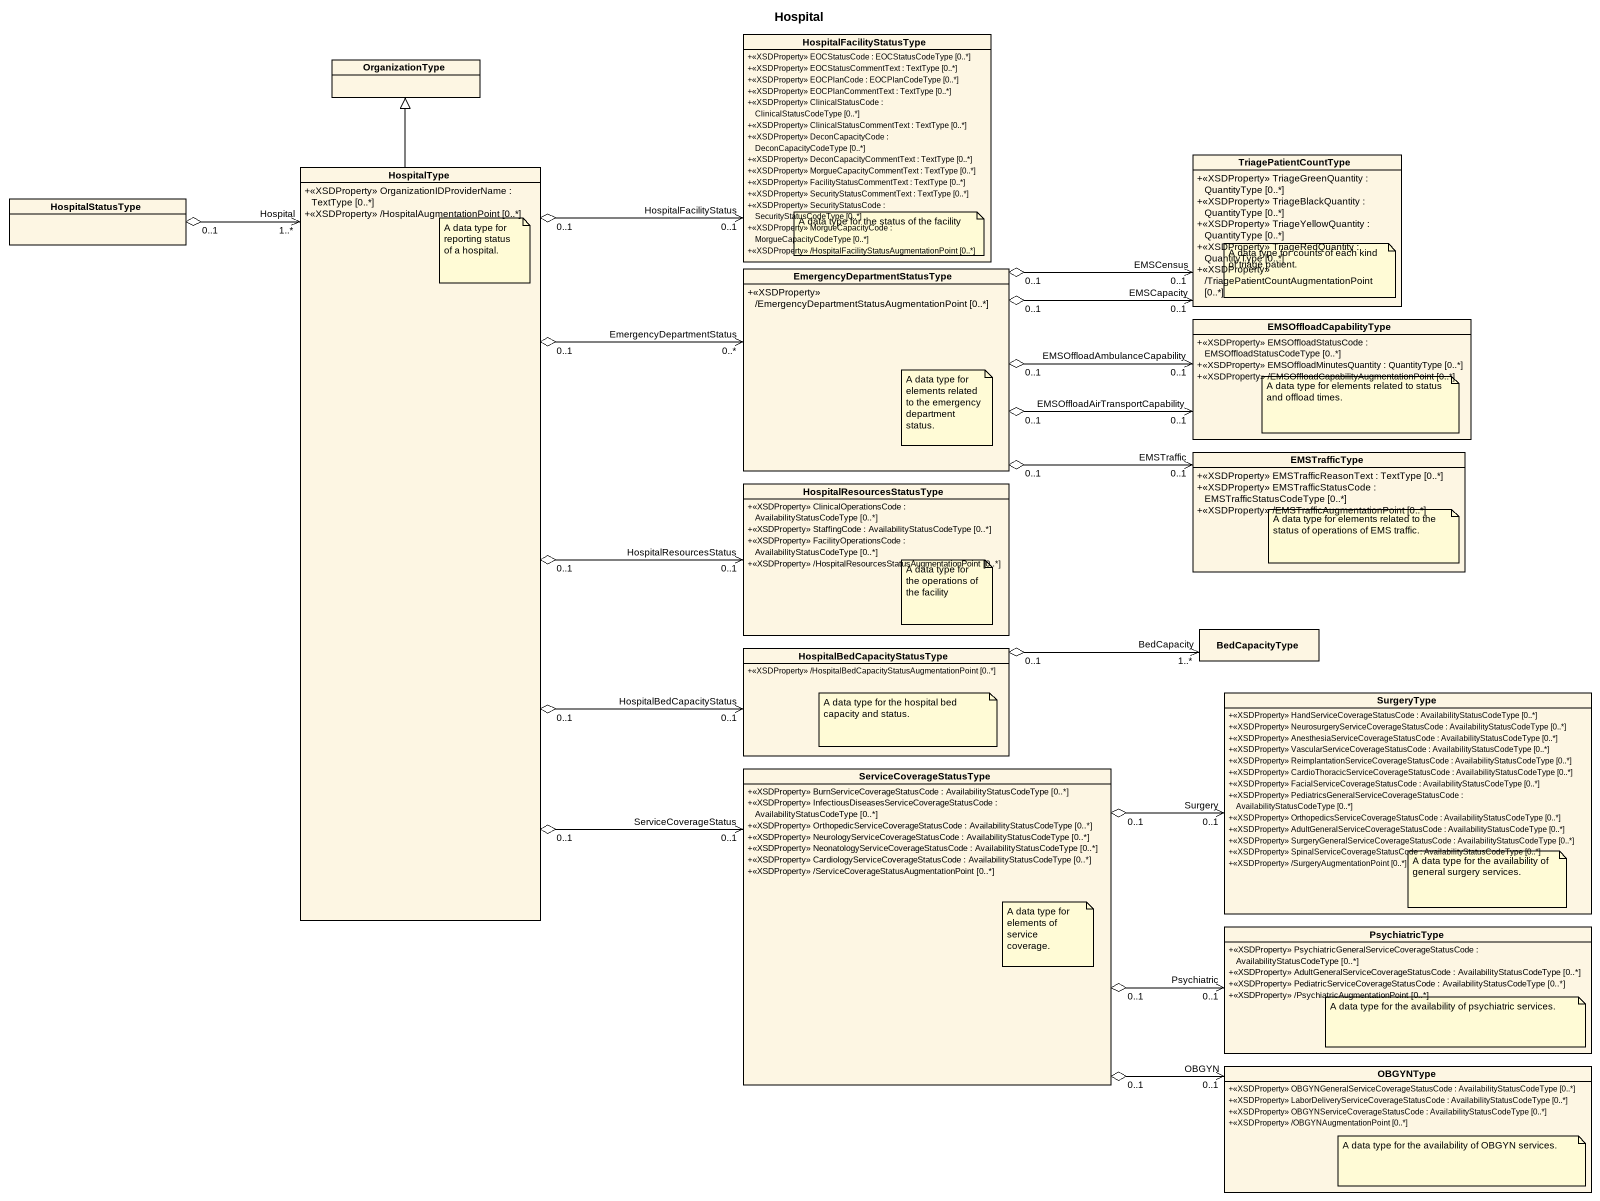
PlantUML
@startuml
title Hospital
hide circle
hide empty members
skinparam classAttributeIconSize 0
class OrganizationType
class HospitalFacilityStatusType {
  +<<XSDProperty>> EOCStatusCode : EOCStatusCodeType [0..*]
  +<<XSDProperty>> EOCStatusCommentText : TextType [0..*]
  +<<XSDProperty>> EOCPlanCode : EOCPlanCodeType [0..*]
  +<<XSDProperty>> EOCPlanCommentText : TextType [0..*]
  +<<XSDProperty>> ClinicalStatusCode : ClinicalStatusCodeType [0..*]
  +<<XSDProperty>> ClinicalStatusCommentText : TextType [0..*]
  +<<XSDProperty>> DeconCapacityCode : DeconCapacityCodeType [0..*]
  +<<XSDProperty>> DeconCapacityCommentText : TextType [0..*]
  +<<XSDProperty>> MorgueCapacityCommentText : TextType [0..*]
  +<<XSDProperty>> FacilityStatusCommentText : TextType [0..*]
  +<<XSDProperty>> SecurityStatusCommentText : TextType [0..*]
  +<<XSDProperty>> SecurityStatusCode : SecurityStatusCodeType [0..*]
  +<<XSDProperty>> MorgueCapacityCode : MorgueCapacityCodeType [0..*]
  +<<XSDProperty>> /HospitalFacilityStatusAugmentationPoint [0..*]
}
class HospitalType {
  +<<XSDProperty>> OrganizationIDProviderName : TextType [0..*]
  +<<XSDProperty>> /HospitalAugmentationPoint [0..*]
}
class TriagePatientCountType {
  +<<XSDProperty>> TriageGreenQuantity : QuantityType [0..*]
  +<<XSDProperty>> TriageBlackQuantity : QuantityType [0..*]
  +<<XSDProperty>> TriageYellowQuantity : QuantityType [0..*]
  +<<XSDProperty>> TriageRedQuantity : QuantityType [0..*]
  +<<XSDProperty>> /TriagePatientCountAugmentationPoint [0..*]
}
class HospitalStatusType
class "EmergencyDepartmentStatusType" as EmergencyDepartmentStatusTyp {
  +<<XSDProperty>> /EmergencyDepartmentStatusAugmentationPoint [0..*]
}
class EMSOffloadCapabilityType {
  +<<XSDProperty>> EMSOffloadStatusCode : EMSOffloadStatusCodeType [0..*]
  +<<XSDProperty>> EMSOffloadMinutesQuantity : QuantityType [0..*]
  +<<XSDProperty>> /EMSOffloadCapabilityAugmentationPoint [0..*]
}
class EMSTrafficType {
  +<<XSDProperty>> EMSTrafficReasonText : TextType [0..*]
  +<<XSDProperty>> EMSTrafficStatusCode : EMSTrafficStatusCodeType [0..*]
  +<<XSDProperty>> /EMSTrafficAugmentationPoint [0..*]
}
class HospitalResourcesStatusType {
  +<<XSDProperty>> ClinicalOperationsCode : AvailabilityStatusCodeType [0..*]
  +<<XSDProperty>> StaffingCode : AvailabilityStatusCodeType [0..*]
  +<<XSDProperty>> FacilityOperationsCode : AvailabilityStatusCodeType [0..*]
  +<<XSDProperty>> /HospitalResourcesStatusAugmentationPoint [0..*]
}
class BedCapacityType
class "HospitalBedCapacityStatusType" as HospitalBedCapacityStatusTyp {
  +<<XSDProperty>> /HospitalBedCapacityStatusAugmentationPoint [0..*]
}
class SurgeryType {
  +<<XSDProperty>> HandServiceCoverageStatusCode : AvailabilityStatusCodeType [0..*]
  +<<XSDProperty>> NeurosurgeryServiceCoverageStatusCode : AvailabilityStatusCodeType [0..*]
  +<<XSDProperty>> AnesthesiaServiceCoverageStatusCode : AvailabilityStatusCodeType [0..*]
  +<<XSDProperty>> VascularServiceCoverageStatusCode : AvailabilityStatusCodeType [0..*]
  +<<XSDProperty>> ReimplantationServiceCoverageStatusCode : AvailabilityStatusCodeType [0..*]
  +<<XSDProperty>> CardioThoracicServiceCoverageStatusCode : AvailabilityStatusCodeType [0..*]
  +<<XSDProperty>> FacialServiceCoverageStatusCode : AvailabilityStatusCodeType [0..*]
  +<<XSDProperty>> PediatricsGeneralServiceCoverageStatusCode : AvailabilityStatusCodeType [0..*]
  +<<XSDProperty>> OrthopedicsServiceCoverageStatusCode : AvailabilityStatusCodeType [0..*]
  +<<XSDProperty>> AdultGeneralServiceCoverageStatusCode : AvailabilityStatusCodeType [0..*]
  +<<XSDProperty>> SurgeryGeneralServiceCoverageStatusCode : AvailabilityStatusCodeType [0..*]
  +<<XSDProperty>> SpinalServiceCoverageStatusCode : AvailabilityStatusCodeType [0..*]
  +<<XSDProperty>> /SurgeryAugmentationPoint [0..*]
}
class ServiceCoverageStatusType {
  +<<XSDProperty>> BurnServiceCoverageStatusCode : AvailabilityStatusCodeType [0..*]
  +<<XSDProperty>> InfectiousDiseasesServiceCoverageStatusCode : AvailabilityStatusCodeType [0..*]
  +<<XSDProperty>> OrthopedicServiceCoverageStatusCode : AvailabilityStatusCodeType [0..*]
  +<<XSDProperty>> NeurologyServiceCoverageStatusCode : AvailabilityStatusCodeType [0..*]
  +<<XSDProperty>> NeonatologyServiceCoverageStatusCode : AvailabilityStatusCodeType [0..*]
  +<<XSDProperty>> CardiologyServiceCoverageStatusCode : AvailabilityStatusCodeType [0..*]
  +<<XSDProperty>> /ServiceCoverageStatusAugmentationPoint [0..*]
}
class PsychiatricType {
  +<<XSDProperty>> PsychiatricGeneralServiceCoverageStatusCode : AvailabilityStatusCodeType [0..*]
  +<<XSDProperty>> AdultGeneralServiceCoverageStatusCode : AvailabilityStatusCodeType [0..*]
  +<<XSDProperty>> PediatricServiceCoverageStatusCode : AvailabilityStatusCodeType [0..*]
  +<<XSDProperty>> /PsychiatricAugmentationPoint [0..*]
}
class OBGYNType {
  +<<XSDProperty>> OBGYNGeneralServiceCoverageStatusCode : AvailabilityStatusCodeType [0..*]
  +<<XSDProperty>> LaborDeliveryServiceCoverageStatusCode : AvailabilityStatusCodeType [0..*]
  +<<XSDProperty>> OBGYNServiceCoverageStatusCode : AvailabilityStatusCodeType [0..*]
  +<<XSDProperty>> /OBGYNAugmentationPoint [0..*]
}
HospitalType -up-|> OrganizationType
HospitalType "0..1" o-up-> "HospitalFacilityStatus\n0..1" HospitalFacilityStatusType
HospitalType "0..1" o-right-> "EmergencyDepartmentStatus\n0..*" EmergencyDepartmentStatusTyp
HospitalType "0..1" o-right-> "HospitalResourcesStatus\n0..1" HospitalResourcesStatusType
HospitalType "0..1" o-right-> "HospitalBedCapacityStatus\n0..1" HospitalBedCapacityStatusTyp
HospitalType "0..1" o--> "ServiceCoverageStatus\n0..1" ServiceCoverageStatusType
HospitalStatusType "0..1" o--> "Hospital\n1..*" HospitalType
EmergencyDepartmentStatusTyp "0..1" o-right-> "EMSCapacity\n0..1" TriagePatientCountType
EmergencyDepartmentStatusTyp "0..1" o-right-> "EMSCensus\n0..1" TriagePatientCountType
EmergencyDepartmentStatusTyp "0..1" o-right-> "EMSOffloadAirTransportCapability\n0..1" EMSOffloadCapabilityType
EmergencyDepartmentStatusTyp "0..1" o-right-> "EMSOffloadAmbulanceCapability\n0..1" EMSOffloadCapabilityType
EmergencyDepartmentStatusTyp "0..1" o-right-> "EMSTraffic\n0..1" EMSTrafficType
HospitalBedCapacityStatusTyp "0..1" o-right-> "BedCapacity\n1..*" BedCapacityType
ServiceCoverageStatusType "0..1" o-right-> "Surgery\n0..1" SurgeryType
ServiceCoverageStatusType "0..1" o-right-> "Psychiatric\n0..1" PsychiatricType
ServiceCoverageStatusType "0..1" o-right-> "OBGYN\n0..1" OBGYNType
note top of HospitalType : A data type for reporting status of a hospital.
note bottom of HospitalFacilityStatusType : A data type for the status of the facility
note bottom of TriagePatientCountType : A data type for counts of each kind of triage patient.
note right of EmergencyDepartmentStatusTyp : A data type for elements related to the emergency department status.
note bottom of EMSOffloadCapabilityType : A data type for elements related to status and offload times.
note bottom of EMSTrafficType : A data type for elements related to the status of operations of EMS traffic.
note right of HospitalResourcesStatusType : A data type for the operations of the facility
note right of HospitalBedCapacityStatusTyp : A data type for the hospital bed capacity and status.
note bottom of SurgeryType : A data type for the availability of general surgery services.
note right of ServiceCoverageStatusType : A data type for elements of service coverage.
note bottom of PsychiatricType : A data type for the availability of psychiatric services.
note right of OBGYNType : A data type for the availability of OBGYN services.
@enduml
